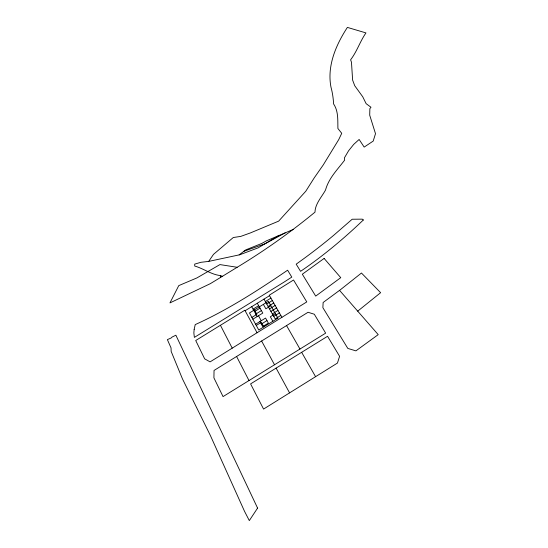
<?xml version="1.0" encoding="UTF-8"?>
<svg xmlns="http://www.w3.org/2000/svg" width="548" height="548" viewBox="0 0 548 548"><rect width="100%" height="100%" fill="white"/><g stroke="black" fill="none" stroke-linecap="round" stroke-linejoin="round"><path stroke-width="0.82" d="M208.678 261.403L213.514 254.347L233.284 237.524L240.764 236.394L250.484 232.893L278.658 221.132L305.77 191.252L314.251 177.84L323.293 164.866L338.698 139.658L341.74 133.315L337.911 128.513C337.691 120.135 338.527 111.271 333.602 103.942C333.3 98.236 332.478 92.66 330.985 87.166C326.848 65.924 335.999 44.84 347.384 27.4L365.961 32.907C360.009 41.422 357.022 51.464 350.604 59.8L351.474 62.205L352.617 80.077L354.7 85.687L362.742 96.784L366.133 103.661L370.975 107.25L369.866 108.641L369.708 115.183L375.503 133.691L373.202 141.076L364.173 147.09L359.132 139.459L353.713 144.391L348.61 150.748L344.411 157.865L344.644 160.139C337.431 169.661 328.718 178.196 325.512 190.074C321.649 197.061 315.141 203.897 314.99 212.151C290.419 232.359 264.396 250.826 237.168 267.28L219.933 264.588L196.876 277.939L178.758 285.624L169.955 302.907L210.343 283.652L220.385 277.555L220.577 275.61C211.227 274.596 203.596 268.554 194.704 266.033L194.691 264.115L200.945 262.3L208.678 261.403L239.825 254.751L258.122 247.86L278.658 235.654M357.714 311.154L380.62 292.68L361.461 273.027L340.637 289.556L323.135 302.489L322.875 307.661L347.822 348.425L355.919 350.864L378.216 334.636L339.555 290.372M239.161 254.861L245.73 249.895L261.882 243.401L266.109 240.99L293.372 229.393M289.57 392.882L263.567 409.075L250.594 383.901L327.553 336.287L339.596 356.303L337.438 363.071L289.57 392.882L276.11 368.119M281.919 317.319L269.267 295.201L293.536 280.001L306.777 301.914L210.096 361.872L204.664 358.851L195.718 340.514L244.846 310.243L257.06 332.739M236.599 356.488L214.042 370.455L213.919 377.867L223.05 396.601L325.656 333.143L314.299 314.23L308.045 312.271L236.599 356.488L249.004 380.552M270.924 311.408L276.548 307.935M255.601 324.224L265.568 318.073L268.369 323.101L262.704 326.601L259.923 321.553M272.335 313.894L277.966 310.421M256.265 325.444L261.3 322.334L263.807 326.882M275.363 313.661L270.335 316.765L272.877 321.286M261.314 324.074L266.965 320.58M273.747 316.395L279.398 312.915M280.823 315.415L275.165 318.909L263.978 299.112M245.114 310.737L269.548 295.687M253.08 309.12L258.663 305.681M265.355 301.551L270.938 298.112M254.436 311.586L260.033 308.134M266.739 304.003L272.329 300.551M255.8 314.059L261.403 310.606M268.13 306.455L273.733 303.003M251.888 317.415L256.889 314.333L254.436 309.887M270.856 305.722L265.862 308.805L263.376 304.373M252.861 319.203L262.787 313.079L257.3 303.229M269.527 308.928L275.137 305.462M220.385 277.555L237.168 267.28M285.152 232.893L264.848 243.86L243.846 251.32M220.577 275.61L222.392 276.329M286.549 325.581L299.962 349.042M301.653 352.316L315.586 376.688M258.485 315.737L261.245 320.738M251.731 306.668L257.17 316.545M261.615 341.014L274.521 364.769M220.433 325.3L232.215 348.144M194.163 329.327L193.855 332.931L194.369 337.397L284.131 282.049L291.789 277.103L287.618 270.205C258.046 290.31 227.9 309.86 195.225 324.594L194.163 329.327M257.581 508.092L249.319 520.6L244.552 511.373L210.322 435.379L182.518 379.017L171.161 351.405L171.038 347.932L167.38 339.623L171.127 337.986L172.154 337.013L175.881 335.212L257.581 508.092M363.317 219.988C343.795 238.723 322.943 256.094 300.571 271.329L296.194 264.163L302.928 259.3A395.999 259.827 -32.2 0 0 333.705 235.291L352.186 219.234L362.31 219.152L363.317 219.988M324.128 258.437L302.332 274.219L315.703 296.105L340.753 277.665L324.128 258.437M277.918 318.169L258.752 329.999L249.456 312.956L268.349 301.311L277.918 318.169"/></g></svg>
